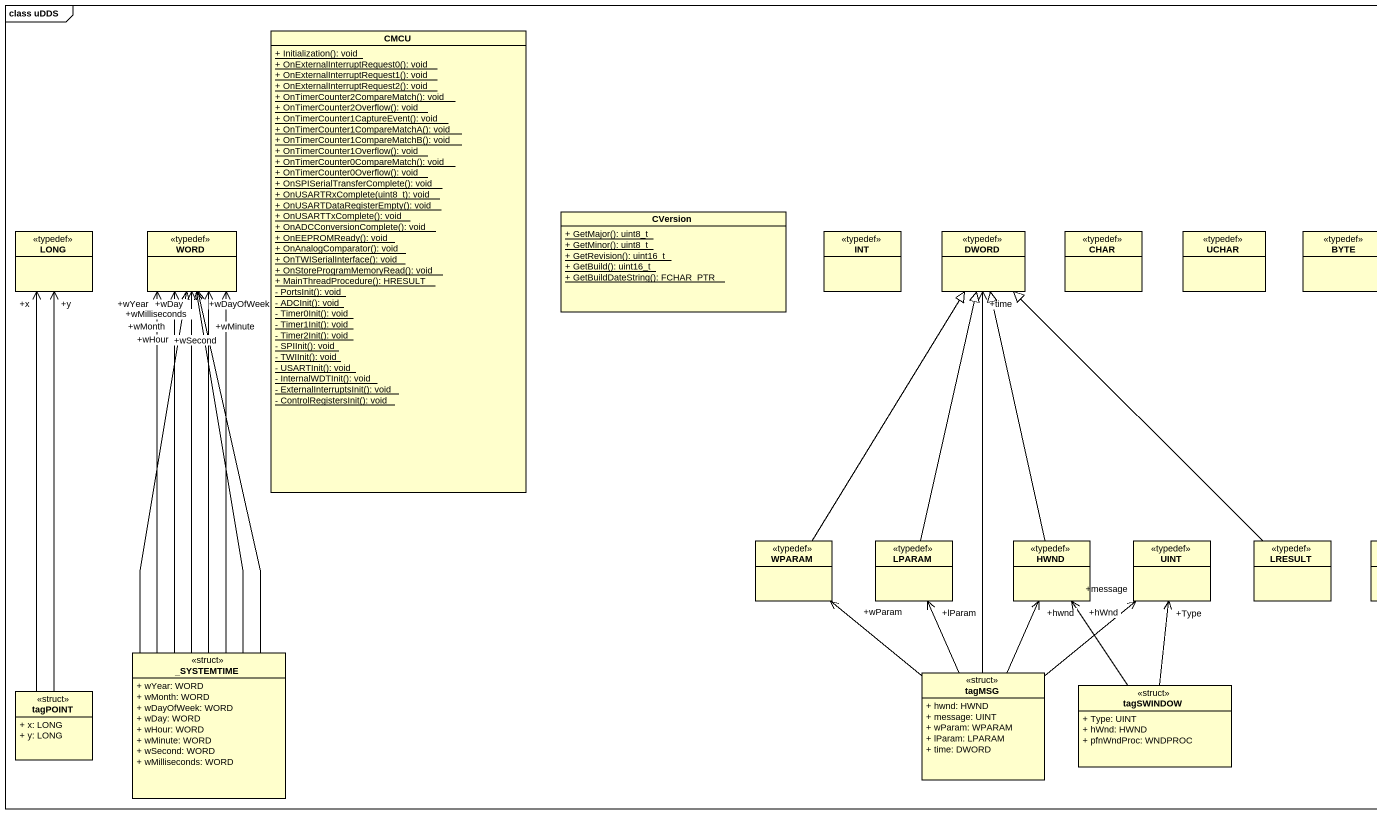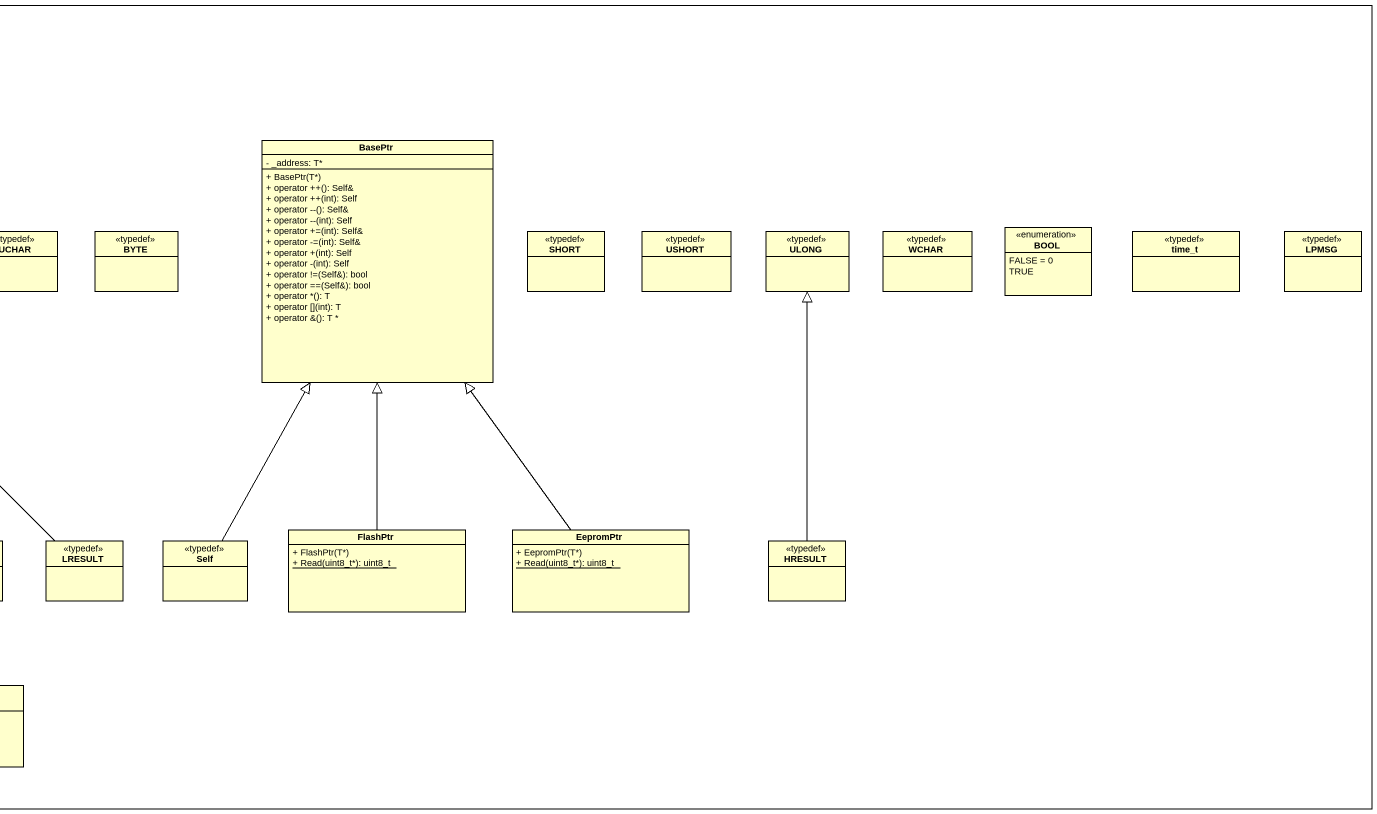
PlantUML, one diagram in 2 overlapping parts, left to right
@startuml
mainframe class uDDS
hide circle
hide empty members
skinparam classAttributeIconSize 0
class CMCU {
  {static} + Initialization(): void
  {static} + OnExternalInterruptRequest0(): void
  {static} + OnExternalInterruptRequest1(): void
  {static} + OnExternalInterruptRequest2(): void
  {static} + OnTimerCounter2CompareMatch(): void
  {static} + OnTimerCounter2Overflow(): void
  {static} + OnTimerCounter1CaptureEvent(): void
  {static} + OnTimerCounter1CompareMatchA(): void
  {static} + OnTimerCounter1CompareMatchB(): void
  {static} + OnTimerCounter1Overflow(): void
  {static} + OnTimerCounter0CompareMatch(): void
  {static} + OnTimerCounter0Overflow(): void
  {static} + OnSPISerialTransferComplete(): void
  {static} + OnUSARTRxComplete(uint8_t): void
  {static} + OnUSARTDataRegisterEmpty(): void
  {static} + OnUSARTTxComplete(): void
  {static} + OnADCConversionComplete(): void
  {static} + OnEEPROMReady(): void
  {static} + OnAnalogComparator(): void
  {static} + OnTWISerialInterface(): void
  {static} + OnStoreProgramMemoryRead(): void
  {static} + MainThreadProcedure(): HRESULT
  {static} - PortsInit(): void
  {static} - ADCInit(): void
  {static} - Timer0Init(): void
  {static} - Timer1Init(): void
  {static} - Timer2Init(): void
  {static} - SPIInit(): void
  {static} - TWIInit(): void
  {static} - USARTInit(): void
  {static} - InternalWDTInit(): void
  {static} - ExternalInterruptsInit(): void
  {static} - ControlRegistersInit(): void
}
class BasePtr {
  - _address: T*
  + BasePtr(T*)
  + operator ++(): Self&
  + operator ++(int): Self
  + operator --(): Self&
  + operator --(int): Self
  + operator +=(int): Self&
  + operator -=(int): Self&
  + operator +(int): Self
  + operator -(int): Self
  + operator !=(Self&): bool
  + operator ==(Self&): bool
  + operator *(): T
  + operator [](int): T
  + operator &(): T *
}
class CVersion {
  {static} + GetMajor(): uint8_t
  {static} + GetMinor(): uint8_t
  {static} + GetRevision(): uint16_t
  {static} + GetBuild(): uint16_t
  {static} + GetBuildDateString(): FCHAR_PTR
}
class LONG <<typedef>>
class WORD <<typedef>>
class INT <<typedef>>
class DWORD <<typedef>>
class CHAR <<typedef>>
class UCHAR <<typedef>>
class BYTE <<typedef>>
class SHORT <<typedef>>
class USHORT <<typedef>>
class ULONG <<typedef>>
class WCHAR <<typedef>>
enum BOOL {
  FALSE = 0
  TRUE
}
class time_t <<typedef>>
class LPMSG <<typedef>>
class WPARAM <<typedef>>
class LPARAM <<typedef>>
class HWND <<typedef>>
class UINT <<typedef>>
class LRESULT <<typedef>>
class Self <<typedef>>
class FlashPtr {
  + FlashPtr(T*)
  {static} + Read(uint8_t*): uint8_t
}
class EepromPtr {
  + EepromPtr(T*)
  {static} + Read(uint8_t*): uint8_t
}
class HRESULT <<typedef>>
class "_SYSTEMTIME" as SYSTEMTIME <<struct>> {
  + wYear: WORD
  + wMonth: WORD
  + wDayOfWeek: WORD
  + wDay: WORD
  + wHour: WORD
  + wMinute: WORD
  + wSecond: WORD
  + wMilliseconds: WORD
}
class tagMSG <<struct>> {
  + hwnd: HWND
  + message: UINT
  + wParam: WPARAM
  + lParam: LPARAM
  + time: DWORD
}
class tagPOINT <<struct>> {
  + x: LONG
  + y: LONG
}
class tagSWINDOW <<struct>> {
  + Type: UINT
  + hWnd: HWND
  + pfnWndProc: WNDPROC
}
WPARAM -up-|> DWORD
LPARAM -up-|> DWORD
HWND -up-|> DWORD
LRESULT -up-|> DWORD
Self -up-|> BasePtr
FlashPtr -up-|> BasePtr
EepromPtr -up-|> BasePtr
HRESULT -up-|> ULONG
SYSTEMTIME -up-> "+wYear" WORD
SYSTEMTIME -up-> "+wMonth" WORD
SYSTEMTIME -up-> "+wDayOfWeek" WORD
SYSTEMTIME -up-> "+wDay" WORD
SYSTEMTIME -up-> "+wHour" WORD
SYSTEMTIME -up-> "+wMinute" WORD
SYSTEMTIME -up-> "+wSecond" WORD
SYSTEMTIME -up-> "+wMilliseconds" WORD
tagMSG -up-> "+time" DWORD
tagMSG -up-> "+wParam" WPARAM
tagMSG -up-> "+lParam" LPARAM
tagMSG -up-> "+hwnd" HWND
tagMSG -up-> "+message" UINT
tagPOINT -up-> "+x" LONG
tagPOINT -up-> "+y" LONG
tagSWINDOW -up-> "+hWnd" HWND
tagSWINDOW -up-> "+Type" UINT
@enduml
